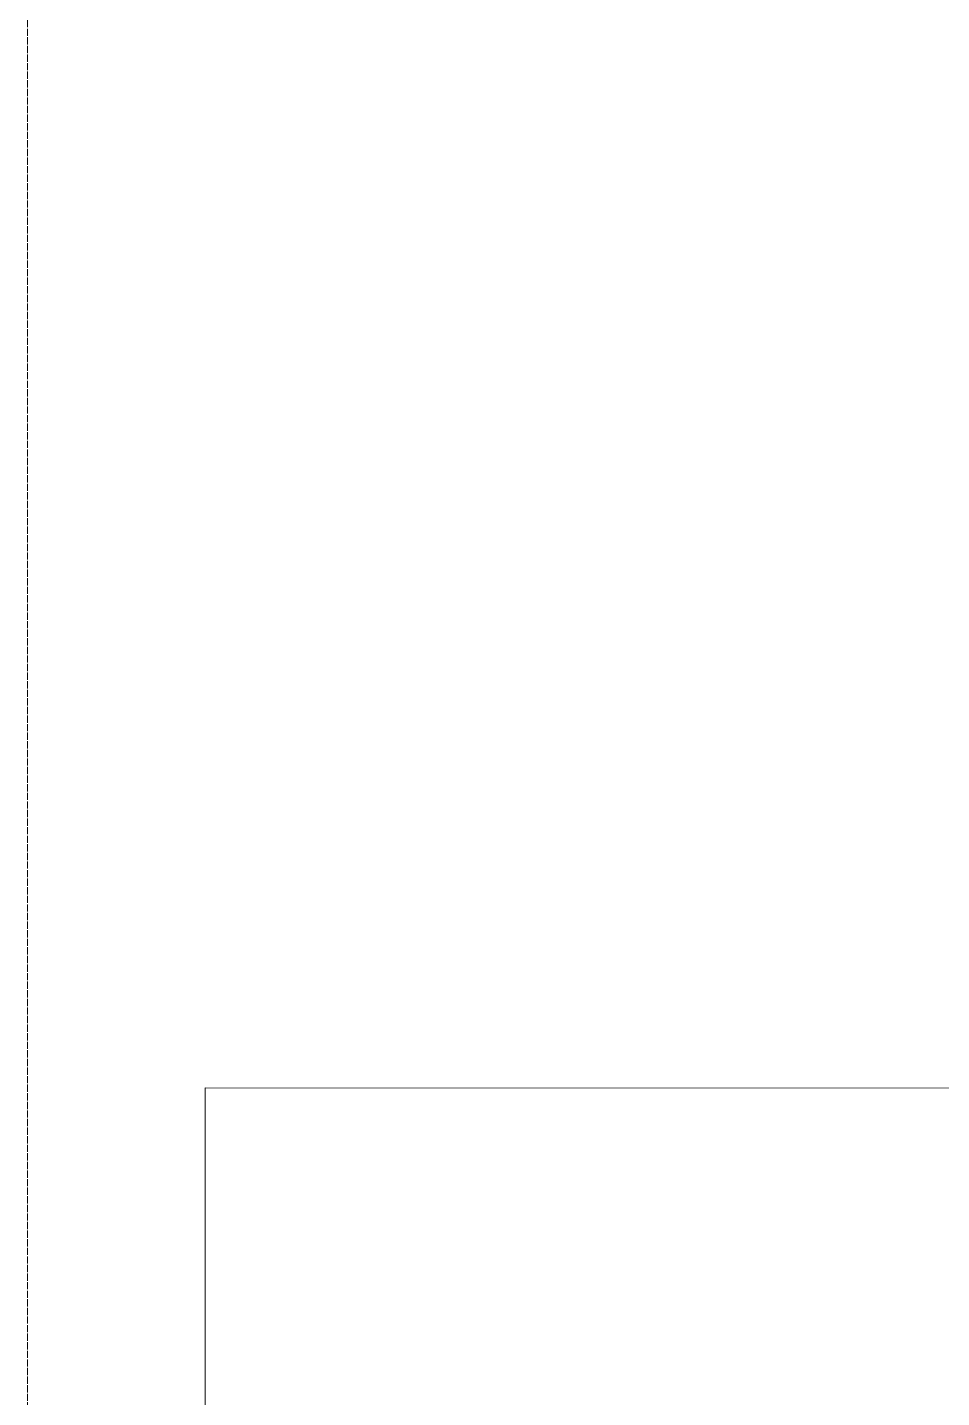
# Model space of a CAD drawing. Header units: millimetres. Extents: x 2179 to 48742, y 3478 to 161002.
# Drawn here: x 20269 to 21297, y 130119 to 131659 of the extents above; entities that cross this region are included whole.
import ezdxf

# ---------------------------------------------------------------- set-up
doc = ezdxf.new("R2010")
doc.units = ezdxf.units.MM
doc.linetypes.add('IMPORT-DASHED _2_', pattern=[9.652, 8.128, -1.524])
for name, color, linetype, lineweight, true_color in [('2966-1_navrh dispozice stroju-HK_02_dwg-1', 7, 'Continuous', 9, 0x919191), ('man_ plochy-1', 7, 'IMPORT-DASHED _2_', 9, 0x919191), ('man_ plochy-2', 7, 'Continuous', 9, 0x919191)]:
    doc.layers.add(name, color=color, linetype=linetype, lineweight=lineweight, true_color=true_color)

# ---------------------------------------------------------------- blocks, each defined once
blk = doc.blocks.new('2966-1_navrh dispozice stroju-HK_02_dwg-876232-1NP _ stroje')
at = {"layer": 'man_ plochy-1', "flags": 128}
blk.add_lwpolyline([(-70570.5, 54573.5), (-51050.6, 42840), (-54408.2, 37254.3), (-73928.1, 48987.8)], close=True, dxfattribs=at)
at = {"layer": 'man_ plochy-2', "flags": 128}
blk.add_lwpolyline([(-56688.8, 41059.4), (-57660.7, 39442.7), (-54562.3, 37580.3), (-51410.8, 42823.1), (-54509.1, 44685.5), (-55677.9, 42741.1)], dxfattribs=at)

msp = doc.modelspace()

# ---------------------------------------------------------------- block references
at = {"layer": '2966-1_navrh dispozice stroju-HK_02_dwg-1', "rotation": 301.0103595051887}
msp.add_blockref('2966-1_navrh dispozice stroju-HK_02_dwg-876232-1NP _ stroje', (16370.5, 60726.8), dxfattribs=at)

doc.saveas('drawing.dxf')
